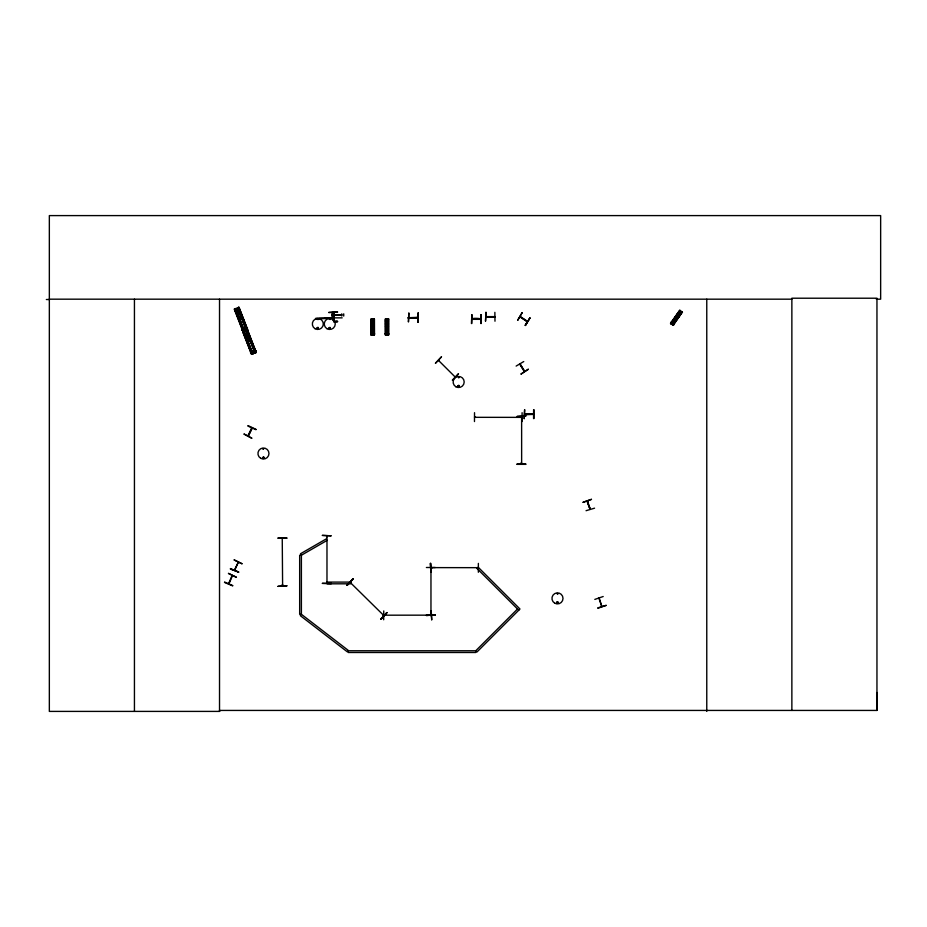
<?xml version="1.0" encoding="UTF-8"?>
<svg xmlns="http://www.w3.org/2000/svg" width="927" height="927" viewBox="0 0 927 927"><rect width="100%" height="100%" fill="white"/><g stroke="black" fill="none" stroke-linecap="round" stroke-linejoin="round"><path stroke-width="1.39" d="M876.316 299.178L880.65 299.178L880.65 215.597L49.34 215.597L49.34 711.403L219.653 711.403L219.537 710.43L876.954 710.43L877.081 692.504M350.232 582.457L383.836 615.551L384.763 615.493L383.268 614.995M350.139 582.295L350.962 582.608M520.105 316.814L527.196 321.634M520.198 316.501L527.579 321.356L526.93 320.927M587.115 501.125L590.024 509.166M587.741 501.623C586.664 499.039 590.823 510.823 590.163 508.402M326.675 535.945L326.988 536.826L326.675 535.852M326.675 583.28L326.663 582.295M326.976 583.28L326.663 582.388M430.661 614.96L430.962 613.975L430.962 614.96M521.252 463.882L521.241 462.897L521.553 463.882M521.611 417.405L521.623 416.501L521.646 463.697M262.978 448.911L263.882 448.668L263.083 449.132M262.608 457.648C264.832 455.064 263.928 460.209 262.689 457.857M262.862 457.648C264.45 455.655 263.731 459.815 262.944 457.521M317.335 319.363L318.297 319.491L317.405 319.259M316.999 327.88C318.413 331.229 319.073 325.238 317.022 328.112M318.332 328.239C317.219 325.945 317.289 330.279 318.332 327.973M328.9 328.112C331.136 325.516 330.232 330.661 328.992 328.309M330.186 319.479L329.294 319.247L330.244 319.363M457.822 385.899C459.305 388.981 459.769 383.778 457.961 385.725M459.074 377.498C458.089 375.644 458.297 379.143 459.074 377.277M557.023 593.674L557.834 594.137L557.243 593.373M556.629 602.538C558.854 599.676 557.95 605.632 556.71 602.33M556.884 602.538C558.471 600.719 557.764 604.334 556.976 602.677M282.248 538.587L282.608 585.829M282.654 585.644L282.665 584.902M431.009 614.775L430.58 614.068L430.615 614.775M521.194 463.083L521.206 463.697M232.132 575.516L228.645 583.454M234.461 570.024L238.239 562.411M238.193 562.388L234.705 570.325M252.04 427.996L248.251 436.038L248.413 434.983M332.619 316.605L333.488 317.289M247.961 435.76L251.715 427.95L251.623 428.888M519.769 363.905L524.543 371.298M438.668 360.58L438.633 360.047M458.135 385.829C458.598 388.193 459.792 384.705 458.286 385.748M556.976 602.399L557.625 602.029M224.496 582.399L232.642 585.876M238.621 572.052L230.302 568.958L238.633 572.029M228.969 583.836L232.399 575.76M236.339 577.336L228.401 573.361L236.385 577.22M247.891 426.038L255.956 429.699M248.343 436.072L252.225 428.054M430.661 567.533L430.626 568.39M474.566 416.965L475.551 417.266L474.566 417.277M533.5 414.334L524.624 414.485L533.535 414.381M431.217 615.493L430.232 615.505M478.332 567.984L477.44 567.984M408.923 317.416L409.792 317.752M486.003 316.628L486.802 317.034M438.448 360.36L455.192 377.034M520.024 316.872L520.638 317.277M525.088 325.261L530.035 317.915M525.412 325.47L529.943 317.845L525.447 325.493M670.661 323.465L679.862 310.371M670.858 323.604L680.001 310.464M670.939 323.674L680.163 310.58M671.113 323.79L680.36 310.719M671.322 323.94L680.511 310.835M671.507 324.044L672.249 324.566M672.423 324.693L681.693 311.646M672.643 324.844L681.82 311.727M672.805 324.96L681.948 311.82M672.898 325.029L682.098 311.935M673.06 325.145L682.307 312.075L673.269 325.284L670.476 323.338L679.676 310.244L682.481 312.202M245.481 330.151L244.485 329.444M475.458 417.266L474.589 417.324L521.82 417.37M430.962 614.868L430.962 567.614L478.332 567.672L477.463 567.648M431.692 568.019L430.893 567.984M472.052 318.888L480.754 319.328M494.74 316.976L486.096 317.022M347.092 585.296L353.268 578.946M380.765 618.969L386.941 612.62M517.533 609.004L475.76 650.766L348.193 650.766L348.193 652.492L475.76 652.492L475.76 650.766L476.976 651.982L519.966 609.004L478.205 567.243L476.976 568.46L518.749 610.221M521.553 463.79L521.646 463.071M329.386 327.729C331.936 327.555 328.158 329.653 329.63 327.59M253.5 353.175L253.198 352.26M519.688 363.952L524.172 371.437M516.142 366.084L523.755 361.553M528.297 369.305L520.87 374.149L528.263 369.247M330.024 328.564L329.247 328.239M235.435 311.275L239.56 309.676M236.026 312.793L240.151 311.182M236.906 315.064L241.032 313.453M237.683 317.08L241.808 315.47M238.563 319.351L242.689 317.741M242.353 329.085L246.478 327.474M241.912 330L247.428 327.868M241.982 330.174L247.486 328.042M244.369 330.927L242.92 331.495L234.23 309.131L239.004 307.254L247.66 329.63L243.233 331.356L234.554 309.004M244.983 330.719L245.632 330.464M247.567 330.058L242.804 331.936L251.507 354.299L256.258 352.434L247.555 330.07L256.153 352.469M244.01 334.079L248.135 332.48M244.601 335.597L248.726 333.998M245.481 337.868L249.606 336.258M246.258 339.885L250.383 338.285M247.138 342.156L251.263 340.545M250.927 351.889L255.052 350.29M250.487 352.816L255.991 350.673M250.557 352.978L256.061 350.846M253.059 352.26L253.708 352.005M583.071 502.237L591.438 499.329M586.061 510.696L594.566 508.17M594.81 599.41L603.187 596.513M597.811 607.88L606.304 605.331L597.938 608.239M383.627 615.852L383.048 615.215M527.289 321.623L519.943 316.825M474.751 416.918L475.458 416.965M416.988 317.37C423.002 317.173 392.758 318.193 417.81 317.822L408.888 317.718M472.666 319.328C469.479 317.845 482.7 318.193 479.931 319.282M480.545 319.328L472.052 319.328M524.694 414.392L533.535 414.288M474.531 412.689L474.473 421.553M533.338 413.94L524.717 414.485M521.994 416.965L521.009 416.976L521.901 417.277M533.558 418.564L533.616 409.699M522.028 421.553L522.098 412.689M516.976 464.033L525.829 463.975M516.976 464.357L525.829 464.346M322.387 535.424L331.252 535.818L322.387 535.377M278.019 537.938L286.872 537.915M278.019 538.309L286.883 538.251M430.371 563.396L430.928 572.26L430.418 563.396M426.385 567.498L435.238 567.498M431.785 567.973L431.078 568.031M478.355 572.26L478.367 563.396M322.399 583.431L331.252 583.303M331.252 583.732L322.399 583.315M282.202 585.655L282.596 584.937M383.743 610.916L383.685 619.769M426.385 615.111L435.25 614.995M431.727 619.769L431.182 610.905L431.692 619.769M46.35 299.525L49.34 299.514M49.34 299.178L791.867 299.178M494.867 312.353L494.983 321.217M408.923 313.141L408.436 321.993L408.795 313.141M471.866 314.659L471.426 323.511M481.217 314.659L481.183 323.511M332.179 314.821L341.762 314.693M332.179 315.076L341.762 315.203M332.619 316.42L333.581 316.513M332.619 316.791L333.604 316.791M486.096 316.628L494.867 316.628M332.619 317.034L333.604 317.034M485.98 317.034L494.891 317.034M332.619 317.405L333.604 317.405M324.821 317.857L342.179 317.857M318.865 318.459L333.384 318.146L315.574 318.471L326.71 318.564M332.526 318.552L333.384 318.552M371.217 320.649L374.172 320.649M385.493 320.649L388.448 320.649M333.674 312.492L333.674 321.345L337.544 321.345L333.743 321.843L337.544 321.796M333.743 321.472L337.544 321.472M371.217 321.727L374.172 321.727M385.493 321.727L388.448 321.727M371.217 323.349L374.172 323.349M385.493 323.349L388.448 323.349M371.217 324.798L374.172 324.798M385.493 324.798L388.448 324.798M371.217 326.42L374.172 326.42M385.493 326.42L388.448 326.42M371.217 333.384L374.172 333.384M385.493 333.384L388.448 333.384M370.73 333.975L374.67 333.847M385.006 333.847L388.946 333.975M374.404 335.018L370.985 335.029L370.985 319.027L374.404 319.004L374.404 335.018L374.334 319.004M431.09 615.157L383.871 615.192L384.578 615.134M520.14 363.847L524.531 371.333M521.217 417.312L521.252 416.536M494.682 316.582L494.068 316.988M599.19 598.019L601.82 606.397M455.064 377.034L454.844 376.825M230.475 568.564L238.587 572.144M224.635 582.063L232.77 585.574M248.088 425.632L256.095 429.41M282.295 585.748L282.295 584.949L282.295 585.841M678.935 311.704L681.345 313.407M678.309 312.596L680.719 314.288M677.37 313.917L679.792 315.62M676.536 315.099L678.958 316.802M675.609 316.431L678.019 318.123M671.6 322.132L674.022 323.824M674.161 324.485L670.939 322.225L674.091 324.589M589.943 509.132L587.034 500.928M238.899 307.3L247.579 329.664M238.714 307.37L247.358 329.745M238.366 307.497L247.138 329.838L238.193 307.567M247.208 330.209L255.933 352.561M238.61 308.923L246.86 329.942M237.868 307.694L246.594 330.047M246.767 330.371L254.844 351.46M246.478 330.487L255.168 352.851M246.443 330.499L255.087 352.886M246.118 330.626L254.311 351.669M245.933 330.302L244.67 330.8M254.496 353.117L253.233 353.604M243.859 329.618L236.2 309.885L243.755 329.653M235.354 308.691L244.079 331.043M244.763 332.689L252.92 353.743M235.643 310.093L236.675 312.723M237.694 315.354L243.824 331.148L235.551 310.128M235.388 310.197L243.465 331.287M243.708 331.588L251.785 352.677M234.601 308.992L243.28 331.356M243.453 331.681L252.121 354.033M243.349 331.727L251.53 352.77M243.083 331.831L251.854 354.16M242.909 331.901L251.588 354.265M591.461 499.386L583.106 502.353M598.854 598.008L601.739 606.443M533.952 409.699L534.01 418.564M430.812 563.396L430.8 572.26M326.976 582.388L326.976 583.187L326.976 535.933M876.954 710.43L876.954 298.216L791.867 298.216L791.867 710.43M706.768 299.178L706.768 711.403M480.858 314.659L480.858 323.511M471.808 314.659L471.808 323.511M418.228 313.141L418.228 321.993M417.903 313.141L417.903 321.993M388.448 319.004L388.448 335.018M388.286 319.004L388.216 335.018M388.031 319.004L388.089 335.018M387.845 319.004L387.903 335.018M387.718 319.004L387.66 335.018M387.416 335.018L386.524 335.018M386.235 319.027L386.304 335.029M386.072 319.027L386.038 335.029M385.91 319.027L385.841 335.029M385.713 319.027L385.655 335.029M385.47 319.027L385.528 335.029M374.149 319.004L374.172 335.018M373.94 335.018L373.836 319.004L373.384 335.018M373.152 335.018L372.248 335.018M372.017 319.027L372.028 335.029M371.797 319.027L371.82 335.029M371.634 319.027L371.576 335.029M371.449 319.027L371.379 335.029M371.217 319.027L371.194 335.029M343.72 313.836L343.72 316.061M341.762 313.836L341.762 316.061M334.102 312.492L334.056 321.345M333.604 312.492L333.627 321.345M332.561 312.492L332.619 320.082M332.167 312.492L332.133 318.818M219.525 299.178L219.525 711.403M134.438 299.178L134.438 711.403M239.212 317.266C240.823 320.869 241.831 314.311 239.212 317.266M247.787 340.07C249.398 343.674 250.406 337.115 247.787 340.07M372.063 325.435C372.863 327.949 374.01 323.674 372.063 325.435M386.327 325.435C387.138 327.949 388.286 323.674 386.327 325.435M676.664 316.385C677.243 318.958 678.761 314.798 676.664 316.385M234.218 559.931L242.179 563.836L234.195 559.966M244.114 434.056L251.924 438.274L244.091 434.114M522.144 312.666L517.66 320.325L522.144 312.666M301.391 614.3L300.336 615.667L347.138 651.704L348.193 650.337L301.391 614.3L299.664 614.3L299.664 555.238L301.391 555.238L326.964 540.476L326.107 538.981L300.533 553.743L301.391 555.238L301.391 614.3M353.013 578.691L347.138 585.343L353.013 578.691M386.907 612.573L381.032 619.224L386.907 612.573M441.484 356.86L435.4 363.303L441.472 356.837M458.471 373.824L452.353 380.244L458.425 373.79M524.636 409.757L524.207 418.622L524.636 409.757M525.829 415.968L516.976 416.466L525.829 415.922M286.883 585.806L278.019 586.351L286.883 585.806M435.238 614.937L426.385 615.482L435.238 614.937M337.544 312.04L328.679 312.492L337.544 311.993M486.003 312.353L485.516 321.217L485.945 312.353M418.274 313.141L417.787 321.993L418.274 313.141M388.68 319.004L385.261 319.027L385.342 335.029L388.68 335.018L388.668 319.004M350.707 582.098L327.08 582.098L327.08 583.813L350.707 583.813L350.707 582.098M255.713 352.642L247.022 330.279L255.609 352.677M245.829 328.83L238.158 309.097L245.736 328.865M252.654 353.847L243.975 331.484L252.619 353.871M260.696 458.297A5.527 5.527 0 0 0 268.981 453.512A5.527 5.527 0 0 0 260.696 448.726A5.527 5.527 0 0 0 260.696 458.297M455.887 386.779A5.539 5.539 0 0 0 464.195 381.982A5.539 5.539 0 0 0 455.887 377.185A5.539 5.539 0 0 0 455.887 386.779M554.717 603.176A5.527 5.527 0 0 0 563.013 598.39A5.527 5.527 0 0 0 554.717 593.604A5.527 5.527 0 0 0 554.717 603.176M315.076 328.726A5.492 5.492 0 0 0 323.314 323.963A5.492 5.492 0 0 0 315.076 319.212A5.492 5.492 0 0 0 315.076 328.726M327.011 328.726A5.492 5.492 0 0 0 335.25 323.963A5.492 5.492 0 0 0 327.011 319.212A5.492 5.492 0 0 0 327.011 328.726"/></g></svg>
